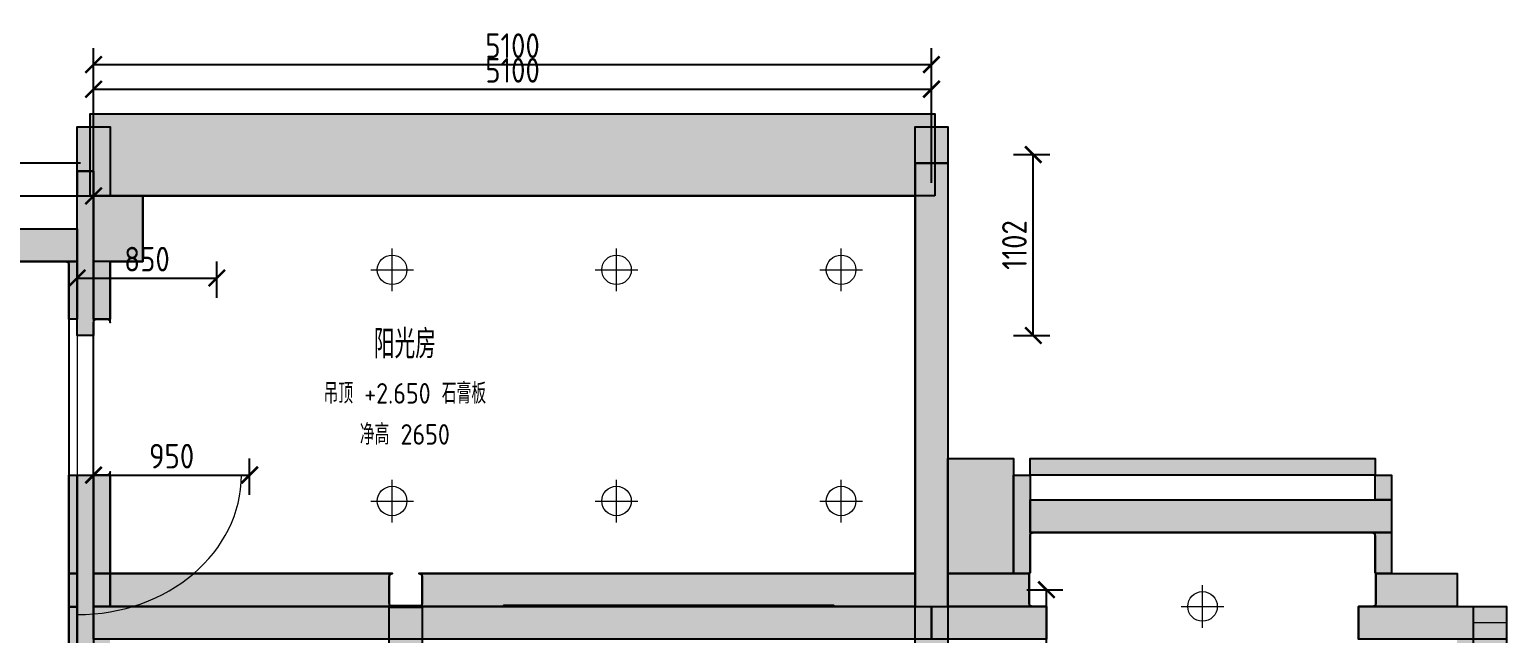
# Model space of a CAD drawing. Header units: millimetres. Extents: x 487 to 26400, y -9950 to 14953.
# Drawn here: x 7510 to 16500, y 10735 to 14413 of the extents above; entities that cross this region are included whole.
import ezdxf
from ezdxf.enums import TextEntityAlignment as Align

# ---------------------------------------------------------------- set-up
doc = ezdxf.new("R2010")
doc.units = ezdxf.units.MM
for name, color, linetype, lineweight in [('A-CEIL-STEP', 1, 'Continuous', 50), ('A-CEIL-ZONE', 7, 'Continuous', 25), ('A-CONFLICT', 8, 'Continuous', 25), ('A-DESIGN', 8, 'Continuous', 25), ('A-DIMS', 3, 'Continuous', 13), ('A-DOOR', 8, 'Continuous', 18), ('A-FLOR-LEVL', 7, 'Continuous', 18), ('A-LITE-BASE', 2, 'Continuous', 18), ('A-REVIEW', 8, 'Continuous', 25), ('A-WALL', 8, 'Continuous', 25), ('A-WALL-FILL', 253, 'Continuous', 25), ('A-WINDOW', 8, 'Continuous', 18)]:
    doc.layers.add(name, color=color, linetype=linetype, lineweight=lineweight)
doc.styles.get("Standard").update_dxf_attribs({"font": 'gbenor.shx', "bigfont": 'gbcbig.shx'})
doc.dimstyles.new('CD50', dxfattribs={"dimtxt": 150, "dimasz": 100, "dimexe": 100, "dimexo": 80, "dimgap": 40, "dimtad": 1, "dimdec": 0, "dimtxsty": 'Standard', "dimblk": 'ARCHTICK', "dimcen": 2.5, "dimclrd": 3, "dimclre": 3, "dimclrt": 3, "dimazin": 3, "dimtfac": 1, "dimtmove": 0, "dimatfit": 3})

# ---------------------------------------------------------------- blocks, each defined once
blk = doc.blocks.new('SYM-DOOR-LEAF')
at = {"layer": 'A-DOOR'}
blk.add_line((0, 0), (0, 1000), dxfattribs=at)
blk.add_arc((0, 0), 1000, 0, 90, dxfattribs=at)
blk.add_attdef('SRC_ID', (0, -200), '', height=150)
blk = doc.blocks.new('_ARCHTICK')
at = {"color": 0, "linetype": 'BYBLOCK', "const_width": 0.15}
blk.add_lwpolyline([(-0.5, -0.5), (0.5, 0.5)], dxfattribs=at)

msp = doc.modelspace()

# ---------------------------------------------------------------- hatches: boundary and pattern name
at = {"layer": 'A-WALL-FILL'}
h = msp.add_hatch(color=256, dxfattribs=at)
h.dxf.hatch_style = 1
h.paths.add_polyline_path([(6900, 13400), (7000, 13400), (7000, 13200.2), (7269.5, 13200.2), (7799.9, 13200.2), (7799.9, 13118.1), (7799.9, 13002), (7800, 13002), (7800, 13400.2), (7799.9, 13400.2), (7799.9, 13820.2), (7879.9, 13820.2), (7879.9, 13900.2), (13019.9, 13900.2), (13019.9, 13820.2), (13099.9, 13820.2), (13099.9, 13600), (13100, 13600), (13100, 11801), (13100, 11800.2), (13264.2, 11800.2), (13499.9, 11800.2), (13499.9, 11700.2), (13541, 11700.2), (13599.9, 11700.2), (13599.9, 11346.6), (13599.9, 11183.3), (13599.9, 11105), (13599.3, 11105), (13595, 11105), (13595, 11104.4), (13595, 11100.2), (13595, 10977.1), (13595, 10900.2), (13347.4, 10900.2), (13100, 10900.2), (13100, 10900), (13700, 10900), (13700, 10700), (13100, 10700), (13100, 7451), (13100, 7450), (12900, 7450), (12900, 7451), (12900, 7800), (10901, 7800), (9949, 7800), (9900, 7800), (9900, 7700), (9700, 7700), (9700, 8000.2), (9700, 8250), (9699.9, 8250), (9699.9, 9243.1), (9699.9, 10700), (8000.1, 10700), (8000.1, 8000.1), (8000, 8000), (8799, 8000), (8800, 8000), (8800, 7800), (8799, 7800), (7900, 7800), (7800, 7800), (7800, 7999.9), (7790, 7999.9), (7749.9, 7999.9), (7749.9, 10898), (7749.9, 11100.1), (7749.9, 11700), (7800, 11700), (7900, 11700), (8000.1, 11700), (8000.1, 11100.2), (8601.4, 11100.2), (9699.9, 11100.2), (9699.9, 11029.4), (9699.9, 10900.2), (9785.6, 10900.2), (9899.9, 10900.2), (9899.9, 10900), (9900, 10900), (12900, 10900), (12900, 10999), (12900, 11100.2), (12899.9, 11100.2), (12899.9, 13400.2), (8199.9, 13400.2), (8199.9, 13235.9), (8199.9, 13000.2), (8035.6, 13000.2), (7999.8, 13000.2), (8000.1, 12999.9), (8000.1, 12649.9), (7900, 12649.9), (7900, 12551), (7900, 12550), (7800, 12550), (7800, 12551), (7800, 12649.9), (7790, 12649.9), (7749.9, 12649.9), (7749.9, 12999.9), (7790, 12999.9), (7790, 13000.2), (7430.3, 13000.2), (7000, 13000.2), (7000, 12950), (6900, 12950), (6900, 13000.2), (6899.9, 13000.2), (6899.9, 13082.3), (6899.9, 13200.2), (6900, 13200.2)])
h.paths.add_polyline_path([(9699.9, 10900.2), (9098.4, 10900.2), (8000.1, 10900.2), (8000.1, 10900), (9699.9, 10900)])
h.paths.add_polyline_path([(9900, 8000), (9949, 8000), (10901, 8000), (12900, 8000), (12900, 10700), (9900, 10700)])
h = msp.add_hatch(color=256, dxfattribs=at)
h.dxf.hatch_style = 1
h.paths.add_polyline_path([(13599.9, 11700.2), (13599.9, 11741.3), (13599.9, 11800.2), (14462.4, 11800.2), (15699.9, 11800.2), (15699.9, 11759.1), (15699.9, 11700.2), (14837.4, 11700.2)])
h = msp.add_hatch(color=256, dxfattribs=at)
h.dxf.hatch_style = 1
h.paths.add_polyline_path([(15699.9, 11700.2), (15735.3, 11700.2), (15799.9, 11700.2), (15799.9, 11550), (15800, 11550), (15800, 11350), (15799.9, 11350), (15799.9, 11100.2), (15952.4, 11100.2), (16199.9, 11100.2), (16199.9, 11014.5), (16199.9, 10900.2), (15862.9, 10900.2), (15705, 10900.2), (15705, 11023.3), (15705, 11100.2), (15705, 11100.8), (15705, 11105), (15704.3, 11105), (15699.9, 11105), (15699.9, 11168.3), (15699.9, 11312.5), (15699.9, 11350), (15601, 11350), (13699, 11350), (13600, 11350), (13600, 11550), (13699, 11550), (15601, 11550), (15699.9, 11550)])
h = msp.add_hatch(color=256, dxfattribs=at)
h.dxf.hatch_style = 1
h.paths.add_polyline_path([(12899.9, 11100.2), (12899.9, 11029.4), (12899.9, 10900.2), (12700.2, 10900.2), (12405, 10900.2), (12405, 10901.6), (12405, 10905), (10981.2, 10905), (10395, 10905), (10395, 10901.6), (10395, 10900.2), (10271.2, 10900.2), (9899.9, 10900.2), (9899.9, 10971), (9899.9, 11100.2), (10961.4, 11100.2)])
h = msp.add_hatch(color=256, dxfattribs=at)
h.dxf.hatch_style = 1
h.paths.add_polyline_path([(15400, 0), (15400, 200.2), (15299.9, 200.2), (15299.9, 1721.7), (15299.9, 4450), (12901, 4450), (12900, 4450), (12900, 4630), (12900, 4650), (12900, 4749), (12900, 4750), (13100, 4750), (13100, 4749), (13100, 4700.2), (14042.8, 4700.2), (15299.9, 4700.2), (15299.9, 4650), (15499.9, 4650), (15499.9, 4700.2), (15747.6, 4700.2), (16199.9, 4700.2), (16199.9, 5172.5), (16199.9, 6300), (13350, 6300), (13350, 6500), (13350, 6600.2), (14428.5, 6600.2), (16199.9, 6600.2), (16199.9, 8121.7), (16199.9, 10700), (15600, 10700), (15600, 10900), (16300, 10900), (16500, 10900), (16500, 10801), (16500, 10700), (16500, 7799), (16500, 6401), (16500, 4650), (16500, 4499), (16500, 4450), (16500, 4400), (16300, 4400), (16300, 4450), (15600, 4450), (15600, 2301), (15600, 499), (15600, 0)])
h.paths.add_polyline_path([(16199.9, 6600.2), (16199.9, 6514.5), (16199.9, 6500), (16300, 6500), (16300, 6600.2)])

# ---------------------------------------------------------------- linework, layer by layer
at = {"layer": 'A-CEIL-STEP'}
msp.add_lwpolyline([(9699.3, 10900), (9900.5, 10900)], dxfattribs=at)
at = {"layer": 'A-CEIL-ZONE'}
msp.add_lwpolyline([(9714.1, 10901.1), (9712.2, 10901.7), (9710.5, 10902.6), (9708.8, 10903.6), (9707.2, 10904.7), (9705.8, 10906.1), (9704.4, 10907.5), (9703.3, 10909.1), (9702.3, 10910.8), (9701.4, 10912.5), (9700.8, 10914.4), (9700.3, 10916.3), (9700, 10918.2), (9699.9, 10920.2), (9699.9, 11080), (9700, 11082), (9700.3, 11083.9), (9700.8, 11085.8), (9701.4, 11087.7), (9702.3, 11089.4), (9703.3, 11091.1), (9704.4, 11092.7), (9705.8, 11094.1), (9707.2, 11095.5), (9708.8, 11096.6), (9710.5, 11097.6), (9712.2, 11098.5), (9714.1, 11099.1), (9716, 11099.6), (9717.9, 11099.9), (9719.9, 11100), (9699.9, 11100), (9699.9, 11100.2), (9699.9, 11100.2), (9699.9, 11100.2), (8001.1, 11100.2), (8001, 11100.2), (8000.9, 11100.2), (8000.8, 11100.2), (8000.7, 11100.3), (8000.6, 11100.3), (8000.5, 11100.4), (8000.5, 11100.4), (8000.4, 11100.5), (8000.3, 11100.6), (8000.3, 11100.6), (8000.2, 11100.7), (8000.2, 11100.8), (8000.1, 11100.9), (8000.1, 11101), (8000.1, 11101.1), (8000.1, 11101.2), (8000.1, 11700), (8000.1, 11700), (8000.1, 11700), (8000, 11700), (8000, 11720), (7999.9, 11718), (7999.6, 11716.1), (7999.1, 11714.2), (7998.5, 11712.3), (7997.6, 11710.6), (7996.6, 11708.9), (7995.5, 11707.3), (7994.1, 11705.9), (7992.7, 11704.5), (7991.1, 11703.4), (7989.4, 11702.4), (7987.7, 11701.5), (7985.8, 11700.9), (7983.9, 11700.4), (7982, 11700.1), (7980, 11700), (7920, 11700), (7918.1, 11700.1), (7916.1, 11700.4), (7914.2, 11700.9), (7912.4, 11701.5), (7910.6, 11702.4), (7908.9, 11703.4), (7907.3, 11704.5), (7905.9, 11705.9), (7904.6, 11707.3), (7903.4, 11708.9), (7902.4, 11710.6), (7901.5, 11712.3), (7900.9, 11714.2), (7900.4, 11716.1), (7900.1, 11718), (7900, 11720), (7900, 12629.9), (7900.1, 12631.9), (7900.4, 12633.8), (7900.9, 12635.7), (7901.5, 12637.6), (7902.4, 12639.3), (7903.4, 12641), (7904.5, 12642.6), (7905.9, 12644), (7907.3, 12645.4), (7908.9, 12646.5), (7910.6, 12647.5), (7912.3, 12648.4), (7914.2, 12649), (7916.1, 12649.5), (7918, 12649.8), (7920, 12649.9), (7980, 12649.9), (7982, 12649.8), (7983.9, 12649.5), (7985.8, 12649), (7987.7, 12648.4), (7989.4, 12647.5), (7991.1, 12646.5), (7992.7, 12645.4), (7994.1, 12644), (7995.5, 12642.6), (7996.6, 12641), (7997.6, 12639.3), (7998.5, 12637.6), (7999.1, 12635.7), (7999.6, 12633.8), (7999.9, 12631.9), (8000, 12629.9), (8000, 12649.9), (8000.1, 12649.9), (8000.1, 12649.9), (8000.1, 12649.9), (8000.1, 12999.2), (8000.1, 12999.3), (8000.1, 12999.4), (8000.1, 12999.5), (8000.2, 12999.6), (8000.2, 12999.7), (8000.3, 12999.8), (8000.3, 12999.8), (8000.4, 12999.9), (8000.5, 13000), (8000.5, 13000), (8000.6, 13000.1), (8000.7, 13000.1), (8000.8, 13000.2), (8000.9, 13000.2), (8001, 13000.2), (8001.1, 13000.2), (8199.9, 13000.2), (8199.9, 13000.2), (8199.9, 13000.2), (8199.9, 13399.2), (8199.9, 13399.3), (8199.9, 13399.4), (8199.9, 13399.5), (8200, 13399.6), (8200, 13399.7), (8200.1, 13399.8), (8200.1, 13399.8), (8200.2, 13399.9), (8200.3, 13400), (8200.3, 13400), (12899.5, 13400), (12899.5, 13400), (12899.6, 13399.9), (12899.7, 13399.8), (12899.7, 13399.8), (12899.8, 13399.7), (12899.8, 13399.6), (12899.9, 13399.5), (12899.9, 13399.4), (12899.9, 13399.3), (12899.9, 13399.2), (12899.9, 11101.2), (12899.9, 11101.1), (12899.9, 11101), (12899.9, 11100.9), (12899.8, 11100.8), (12899.8, 11100.7), (12899.7, 11100.6), (12899.7, 11100.6), (12899.6, 11100.5), (12899.5, 11100.4), (12899.5, 11100.4), (12899.4, 11100.3), (12899.3, 11100.3), (12899.2, 11100.2), (12899.1, 11100.2), (12899, 11100.2), (12898.9, 11100.2), (9899.9, 11100.2), (9899.9, 11100.2), (9899.9, 11100.2), (9899.9, 11100), (9879.9, 11100), (9881.9, 11099.9), (9883.8, 11099.6), (9885.7, 11099.1), (9887.6, 11098.5), (9889.3, 11097.6), (9891, 11096.6), (9892.6, 11095.5), (9894, 11094.1), (9895.4, 11092.7), (9896.5, 11091.1), (9897.5, 11089.4), (9898.4, 11087.7), (9899, 11085.8), (9899.5, 11083.9), (9899.8, 11082), (9899.9, 11080), (9899.9, 10920.2), (9899.8, 10918.3), (9899.5, 10916.3), (9899, 10914.4), (9898.4, 10912.6), (9897.5, 10910.8), (9896.5, 10909.1), (9895.4, 10907.5), (9894, 10906.1), (9892.6, 10904.8), (9891, 10903.6), (9889.3, 10902.6), (9887.6, 10901.7), (9885.7, 10901.1), (9883.8, 10900.6), (9881.9, 10900.3), (9879.9, 10900.2), (9719.9, 10900.2), (9717.9, 10900.3), (9716, 10900.6)], close=True, dxfattribs=at)
for points in [[(7020, 13000.2), (7729.9, 13000.2), (7731.9, 13000.1), (7733.8, 12999.8), (7735.7, 12999.3), (7737.6, 12998.7), (7739.3, 12997.8), (7741, 12996.8), (7742.6, 12995.7), (7744, 12994.3), (7745.4, 12992.9), (7746.5, 12991.3), (7747.5, 12989.6), (7748.4, 12987.9), (7749, 12986), (7749.5, 12984.1), (7749.8, 12982.2), (7749.9, 12980.2), (7749.9, 12649.9), (7750, 11701.7), (7749.9, 11699.8), (7749.9, 11699.7), (7749.9, 11699.7), (7749.9, 8000.2)], [(13700, 10700), (13700, 10900), (13700, 10900), (13700, 10900), (13615, 10900), (13613.1, 10900.1), (13611.1, 10900.4), (13609.2, 10900.9), (13607.4, 10901.5), (13605.6, 10902.4), (13603.9, 10903.4), (13602.3, 10904.5), (13600.9, 10905.9), (13599.6, 10907.3), (13598.4, 10908.9), (13597.4, 10910.6), (13596.5, 10912.3), (13595.9, 10914.2), (13595.4, 10916.1), (13595.1, 10918), (13595, 10920), (13595, 11091.9), (13595.1, 11093.9), (13595.4, 11095.8), (13595.9, 11097.7), (13596.5, 11099.6), (13597.4, 11101.3), (13598.4, 11103), (13599.5, 11104.6), (13599.9, 11105), (13599.9, 11105.3), (13599.9, 11105.3), (13599.9, 11330), (13600, 11332), (13600.3, 11333.9), (13600.8, 11335.8), (13601.4, 11337.7), (13602.3, 11339.4), (13603.3, 11341.1), (13604.4, 11342.7), (13605.8, 11344.1), (13607.2, 11345.5), (13608.8, 11346.6), (13610.5, 11347.6), (13612.2, 11348.5), (13614.1, 11349.1), (13616, 11349.6), (13617.9, 11349.9), (13619.9, 11350), (15679.9, 11350), (15681.9, 11349.9), (15683.8, 11349.6), (15685.7, 11349.1), (15687.6, 11348.5), (15689.3, 11347.6), (15691, 11346.6), (15692.6, 11345.5), (15694, 11344.1), (15695.4, 11342.7), (15696.5, 11341.1), (15697.5, 11339.4), (15698.4, 11337.7), (15699, 11335.8), (15699.5, 11333.9), (15699.8, 11332), (15699.9, 11330), (15699.9, 11105.3), (15699.9, 11105.3), (15699.9, 11105), (15700.5, 11104.4), (15701.6, 11102.8), (15702.6, 11101.1), (15703.5, 11099.3), (15704.1, 11097.5), (15704.6, 11095.6), (15704.9, 11093.6), (15705, 11091.7), (15705, 10920), (15704.9, 10918), (15704.6, 10916.1), (15704.1, 10914.2), (15703.5, 10912.3), (15702.6, 10910.6), (15701.6, 10908.9), (15700.5, 10907.3), (15699.1, 10905.9), (15697.7, 10904.5), (15696.1, 10903.4), (15694.4, 10902.4), (15692.7, 10901.5), (15690.8, 10900.9), (15688.9, 10900.4), (15687, 10900.1), (15685, 10900), (15600, 10900), (15600, 10900), (15600, 10900), (15600, 10700)]]:
    msp.add_lwpolyline(points, dxfattribs=at)
at = {"layer": 'A-CONFLICT'}
msp.add_lwpolyline([(9699.9, 9243.1), (9699.9, 10900.2), (9785.6, 10900.2), (9899.9, 10900.2), (9899.9, 9657.3), (9899.9, 8000.2), (9814.2, 8000.2), (9700, 8000.2), (9700, 8250), (9699.9, 8250)], close=True, dxfattribs=at)
at = {"layer": 'A-DESIGN'}
for points in [[(13019.9, 13400.2), (7879.9, 13400.2), (7879.9, 13900.2), (13019.9, 13900.2)], [(7900, 13400.2), (7900, 13550), (7800, 13550), (7800, 13400.2), (7799.9, 13400.2), (7799.9, 13820.2), (7999.9, 13820.2), (7999.9, 13400.2), (7900, 13400.2)], [(12899.9, 11100.2), (12899.9, 13820.2), (13099.9, 13820.2), (13099.9, 13600), (12900, 13600), (12900, 11801), (12900, 11100.2), (12899.9, 11100.2)], [(7790, 13002), (7790.1, 13002), (7800, 13002), (7800, 12649.9), (7790, 12649.9), (7749.9, 12649.9), (7749.9, 12999.9), (7790, 12999.9), (7790, 13002)], [(7997.3, 13002), (7998, 13002), (8000.1, 12999.9), (8000.1, 12649.9), (7900, 12649.9), (7900, 13002), (7997.3, 13002)], [(13099.9, 11100.2), (13099.9, 11387.7), (13099.9, 11800.2), (13264.2, 11800.2), (13499.9, 11800.2), (13499.9, 11512.7), (13499.9, 11100.2), (13335.6, 11100.2)], [(13599.9, 11700.2), (13599.9, 11741.3), (13599.9, 11800.2), (14462.4, 11800.2), (15699.9, 11800.2), (15699.9, 11759.1), (15699.9, 11700.2), (14837.4, 11700.2)], [(13499.9, 11100.2), (13499.9, 11346.6), (13499.9, 11700.2), (13541, 11700.2), (13599.9, 11700.2), (13599.9, 11346.6), (13599.9, 11183.3), (13599.9, 11105), (13599.3, 11105), (13595, 11105), (13595, 11104.4), (13595, 11100.2), (13539, 11100.2)], [(15699.9, 11700.2), (15735.3, 11700.2), (15799.9, 11700.2), (15799.9, 11550), (15699.9, 11550), (15699.9, 11700.2)], [(15699.9, 11350), (15799.9, 11350), (15799.9, 11100.2), (15735.3, 11100.2), (15715.1, 11100.2), (15705, 11100.2), (15705, 11100.8), (15705, 11105), (15704.3, 11105), (15699.9, 11105), (15699.9, 11168.3), (15699.9, 11312.5), (15699.9, 11350)], [(9899.9, 10900.2), (9899.9, 10971), (9899.9, 11100.2), (10961.4, 11100.2), (12899.9, 11100.2), (12899.9, 11029.4), (12899.9, 10900.2), (12700.2, 10900.2), (12405, 10900.2), (12405, 10901.6), (12405, 10905), (10981.2, 10905), (10395, 10905), (10395, 10901.6), (10395, 10900.2), (10271.2, 10900.2)], [(7753, 10898), (7790, 10898), (7800, 10898), (7800, 7999.9), (7790, 7999.9), (7749.9, 7999.9), (7749.9, 10898), (7753, 10898)]]:
    msp.add_lwpolyline(points, close=True, dxfattribs=at)
at = {"layer": 'A-DOOR'}
msp.add_lwpolyline([(7800, 11700), (7900, 11700), (7900, 12550), (7800, 12550)], close=True, dxfattribs=at)
at = {"layer": 'A-LITE-BASE'}
for p, q in [((9717, 12820), (9717, 13080)), ((11083, 12820), (11083, 13080)), ((12450, 12820), (12450, 13080)), ((9587, 12950), (9847, 12950)), ((10953, 12950), (11213, 12950)), ((12320, 12950), (12580, 12950)), ((9717, 11412), (9717, 11672)), ((11083, 11412), (11083, 11672)), ((12450, 11412), (12450, 11672)), ((9587, 11542), (9847, 11542)), ((10953, 11542), (11213, 11542)), ((12320, 11542), (12580, 11542)), ((14650, 10770), (14650, 11030)), ((14520, 10900), (14780, 10900))]:
    msp.add_line(p, q, dxfattribs=at)
for centre in [(9717, 12950), (11083, 12950), (12450, 12950), (9717, 11542), (11083, 11542), (12450, 11542), (14650, 10900)]:
    msp.add_circle(centre, 90, dxfattribs=at)
at = {"layer": 'A-REVIEW'}
for points in [[(7964.2, 13400.2), (8199.9, 13400.2), (8199.9, 13235.9), (8199.9, 13000.2), (8035.6, 13000.2), (7900, 13000.2), (7900, 13400.2), (7964.2, 13400.2)], [(6899.9, 13000.2), (6899.9, 13082.3), (6899.9, 13200.2), (7269.5, 13200.2), (7799.9, 13200.2), (7799.9, 13118.1), (7799.9, 13000.2), (7430.3, 13000.2)], [(7790, 11100.1), (7749.9, 11100.1), (7749.9, 11700), (7800, 11700), (7800, 11699), (7800, 11100.1), (7790, 11100.1)], [(7900, 11100.1), (7900, 11699), (7900, 11700), (8000.1, 11700), (8000.1, 11100.1), (7900, 11100.1)], [(7749.9, 11100.1), (7790, 11100.1), (7800, 11100.1), (7800, 10898), (7790, 10898), (7753, 10898), (7749.9, 10898), (7749.9, 11100.1)], [(8000.1, 11100.1), (8000.1, 10900), (7900, 10900), (7900, 11100.1), (8000.1, 11100.1)], [(7999.9, 10900.2), (7999.9, 10971), (7999.9, 11100.2), (8601.4, 11100.2), (9699.9, 11100.2), (9699.9, 11029.4), (9699.9, 10900.2), (9098.4, 10900.2)], [(13099.9, 10900.2), (13099.9, 10985.9), (13099.9, 11100.2), (13437, 11100.2), (13595, 11100.2), (13595, 10977.1), (13595, 10900.2), (13347.4, 10900.2)], [(15705, 11100.2), (15952.4, 11100.2), (16199.9, 11100.2), (16199.9, 11014.5), (16199.9, 10900.2), (15862.9, 10900.2), (15705, 10900.2), (15705, 11023.3)]]:
    msp.add_lwpolyline(points, close=True, dxfattribs=at)
at = {"layer": 'A-WALL'}
for points in [[(12900, 13600), (13100, 13600), (13100, 11801), (13100, 10999), (13100, 7451), (13100, 7450), (12900, 7450), (12900, 7451), (12900, 10999), (12900, 11801)], [(7900, 13550), (7900, 12551), (7900, 12550), (7800, 12550), (7800, 12551), (7800, 13550)], [(7900, 11699), (7900, 7800), (7800, 7800), (7800, 11699), (7800, 11700), (7900, 11700)], [(13699, 11350), (13600, 11350), (13600, 11550), (13699, 11550), (15601, 11550), (15800, 11550), (15800, 11350), (15601, 11350)], [(13000, 10700), (7900, 10700), (7900, 10900), (13000, 10900)], [(9700, 7700), (9700, 8250), (9700, 10900), (9900, 10900), (9900, 7700)], [(13700, 10700), (13000, 10700), (13000, 10900), (13700, 10900)], [(16500, 10700), (15600, 10700), (15600, 10900), (16500, 10900)], [(16300, 10801), (16300, 10900), (16500, 10900), (16500, 10801), (16500, 7799), (16500, 6401), (16500, 4499), (16500, 4400), (16300, 4400), (16300, 4499), (16300, 6401), (16300, 7799)]]:
    msp.add_lwpolyline(points, close=True, dxfattribs=at)
at = {"layer": 'A-WINDOW'}
msp.add_lwpolyline([(16300, 7800), (16500, 7800), (16500, 10800), (16300, 10800)], close=True, dxfattribs=at)

# ---------------------------------------------------------------- block references
at = {"layer": 'A-DOOR', "xscale": 0.85, "rotation": -90}
msp.add_blockref('SYM-DOOR-LEAF', (7800, 11700), dxfattribs=at)

# ---------------------------------------------------------------- texts
at = {"layer": 'A-FLOR-LEVL'}
for s, height, p in [('阳光房', 175, (9794.5, 12497.8)), ('吊顶 +2.650 石膏板', 125, (9794.5, 12197.8)), ('净高 2650', 125, (9794.5, 11947.8))]:
    msp.add_text(s, height=height, dxfattribs=at).set_placement(p, align=Align.MIDDLE_CENTER)

# ---------------------------------------------------------------- dimensions: what is measured, and where the dimension line sits
at = {"layer": 'A-DIMS'}
for base, p1, p2 in [((7900, 14200), (7900, 13400), (13000, 13400)), ((7900, 14050), (7900, 13850), (13000, 13850)), ((2700, 13400), (2700, 13200), (7900, 13200)), ((7800, 12900), (7800, 12700), (8650, 12700)), ((7900, 11700.2), (7900, 11500.2), (8849.9, 11500.2))]:
    msp.add_linear_dim(base=base, p1=p1, p2=p2, dimstyle='CD50', dxfattribs=at).render()
for base, p1, p2 in [((13619.9, 12550), (13419.9, 12550), (13419.9, 13651.8)), ((700, 450), (1300, 450), (7900, 13600)), ((13700, 7450), (13500, 7450), (13500, 11001.8))]:
    msp.add_linear_dim(base=base, p1=p1, p2=p2, angle=90, dimstyle='CD50', dxfattribs=at).render()

doc.saveas('drawing.dxf')
